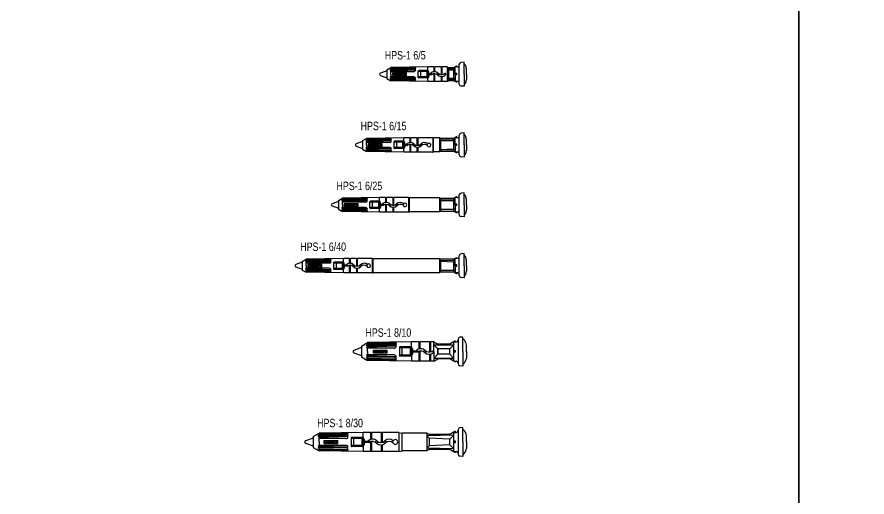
# Model space of a CAD drawing. Header units: millimetres. Extents: x 296 to 4896, y 152 to 3333.
# Drawn here: x 2972.1 to 3324, y 2368.2 to 2567.1 of the extents above; entities that cross this region are included whole.
import ezdxf

# ---------------------------------------------------------------- set-up
doc = ezdxf.new("R2010")
doc.units = ezdxf.units.MM
for name, color, linetype in [('2', 3, 'Continuous'), ('3', 4, 'Continuous'), ('5', 2, 'Continuous')]:
    doc.layers.add(name, color=color, linetype=linetype)
doc.styles.get("Standard").update_dxf_attribs({"font": 'arial.ttf'})

# ---------------------------------------------------------------- blocks, each defined once
blk = doc.blocks.new('HPS-1 6-5')
at = {"layer": '2'}
for p, q in [((-3, -4.09), (-3, 4.09)), ((-1, 5), (-2.27, 4.89)), ((-1, 0), (-1, 5)), ((-33, 1.8), (-31.39, 2.73)), ((-33, 1.8), (-33, -1.8)), ((-31.39, 2.05), (-31.71, 1.8)), ((-21.86, 1.8), (-31.71, 1.8)), ((-31.39, 2.52), (-31.58, 2.4)), ((-21.73, 2.4), (-31.58, 2.4)), ((-31.39, 1.3), (-31.58, 1.05)), ((-21.92, 1.05), (-31.58, 1.05)), ((-16, 3), (-31.39, 2.73)), ((-31.39, 2.52), (-31.39, 2.73)), ((-21, 2.72), (-31.39, 2.52)), ((-31.39, 2.05), (-31.39, 2.4)), ((-31.39, 2.05), (-21, 2.29)), ((-31.39, 1.3), (-31.39, 1.8)), ((-21, 1.65), (-31.39, 1.3)), ((-31.39, 0), (-31.39, 1.05)), ((-31.39, 0), (-31.39, -1.05)), ((-20, -1.3), (-20, 1.3)), ((-16.2, 1.5), (-19.8, 1.5)), ((-16.2, 1.1), (-19.8, 1.1)), ((-19, 1.1), (-19, -1.1)), ((-16.5, 1.1), (-16.5, -1.1)), ((-13.52, 3), (-16, 3)), ((-16, 1.47), (-16, 3)), ((-16, 0), (-16, 0.9)), ((-16, 0), (-16, -0.9)), ((-15.6, 0), (-15.6, 0.9)), ((-15.6, 0), (-15.6, -0.9)), ((-14.53, 0.2), (-15.4, 0.2)), ((-15.1, 0.2), (-15.1, -0.2)), ((-13.52, 3), (-13.52, 0.99)), ((-13.52, 0.18), (-13.52, -3)), ((-10.52, 3), (-13.08, 3)), ((-13.08, 0.99), (-13.08, 3)), ((-13.08, -3), (-13.08, 0.19)), ((-10.52, 3), (-10.52, -0.19)), ((-8, 3), (-10.08, 3)), ((-10.08, -0.18), (-10.08, 3)), ((-8, 3), (-8, -3)), ((-8, 3), (-7.48, 2.7)), ((-4.7, 2.12), (-8, 2.12)), ((-8, 2.12), (-7.48, 1.67)), ((-7.48, 2.7), (-7.48, 2.12)), ((-5.22, 2.7), (-7.48, 2.7)), ((-5.22, 1.67), (-7.48, 1.67)), ((-7.48, 1.67), (-7.48, -1.67)), ((-4.18, 3.3), (-5.22, 2.7)), ((-5.22, 2.12), (-5.22, 2.7)), ((-4.7, 2.12), (-5.22, 1.67)), ((-5.22, -1.67), (-5.22, 1.67)), ((-4.7, 0), (-4.7, 3)), ((-3.8, 3), (-4.7, 3)), ((-4, 0.3), (-4.7, 0.3)), ((-4.7, 0), (-4.7, -3)), ((-4, 3.3), (-4.18, 3.3)), ((-4.18, -0.3), (-4.18, 0.3)), ((-4, 3), (-4, 3.3)), ((-4, -0.3), (-4, 0.3)), ((-1, 0), (-1, -5)), ((-33, -1.8), (-31.39, -2.73)), ((-21.86, -1.8), (-31.71, -1.8)), ((-31.39, -2.05), (-31.71, -1.8)), ((-21.92, -1.05), (-31.58, -1.05)), ((-31.39, -1.3), (-31.58, -1.05)), ((-21.73, -2.4), (-31.58, -2.4)), ((-31.39, -2.52), (-31.58, -2.4)), ((-31.39, -1.3), (-31.39, -1.8)), ((-21, -1.65), (-31.39, -1.3)), ((-31.39, -2.05), (-21, -2.29)), ((-31.39, -2.05), (-31.39, -2.4)), ((-21, -2.72), (-31.39, -2.52)), ((-31.39, -2.52), (-31.39, -2.73)), ((-16, -3), (-31.39, -2.73)), ((-16.2, -1.1), (-19.8, -1.1)), ((-16.2, -1.5), (-19.8, -1.5)), ((-16, -3), (-16, -1.47)), ((-13.52, -3), (-16, -3)), ((-14.53, -0.2), (-15.4, -0.2)), ((-10.52, -3), (-13.08, -3)), ((-10.52, -0.99), (-10.52, -3)), ((-10.08, -3), (-10.08, -0.99)), ((-8, -3), (-10.08, -3)), ((-8, -2.12), (-7.48, -1.67)), ((-8, -2.12), (-4.7, -2.12)), ((-8, -3), (-7.48, -2.7)), ((-7.48, -1.67), (-5.22, -1.67)), ((-7.48, -2.12), (-7.48, -2.7)), ((-5.22, -2.7), (-7.48, -2.7)), ((-4.7, -2.12), (-5.22, -1.67)), ((-5.22, -2.7), (-5.22, -2.12)), ((-4.18, -3.3), (-5.22, -2.7)), ((-4, -0.3), (-4.7, -0.3)), ((-3.8, -3), (-4.7, -3)), ((-4, -3.3), (-4.18, -3.3)), ((-4, -3), (-4, -3.3)), ((-1, -5), (-2.27, -4.89))]:
    blk.add_line(p, q, dxfattribs=at)
for centre, radius, start, end in [((-3.8, 3.8), 0.8, 270, 360), ((-2.2, 4.09), 0.8, 95, 180), ((-21.92, 2.05), 1, 269.9998, 336.4498), ((-21.86, 2.8), 1, 270, 329.1833), ((-21.73, 3.4), 1, 270, 316.8774), ((-19.8, 1.3), 0.2, 90, 270), ((-16.2, 0.9), 0.6, 0, 90), ((-16.2, 0.9), 0.2, 0, 90), ((-15.4, 0.4), 0.2, 180, 270), ((-15.06, 0.4), 0.2, 270, 318.1897), ((-13.27, -1.2), 2.2, 45.5847, 138.1897), ((-14.53, 0), 0.2, 54.9032, 90), ((-13.27, -1.8), 2, 45.568, 125.0968), ((-13.27, 1.8), 2, 234.9032, 244.1581), ((-13.3, 3.2), 0.3, 221.8103, 318.1897), ((-13.27, 1.8), 2, 295.8419, 314.4153), ((-10.33, -1.2), 2.2, 131.9162, 134.4153), ((-10.33, 1.8), 2, 225.5847, 309.4678), ((-10.33, -1.8), 2, 115.8419, 134.4153), ((-10.3, 3.2), 0.3, 221.8103, 318.1897), ((-8.86, 0.02), 0.312, 321.1226, 129.468), ((-21.92, -2.05), 1, 23.5502, 90.0002), ((-21.86, -2.8), 1, 30.8167, 90), ((-21.73, -3.4), 1, 43.1226, 90), ((-19.8, -1.3), 0.2, 90, 270), ((-16.2, -0.9), 0.6, 270, 0), ((-16.2, -0.9), 0.2, 270, 0), ((-15.4, -0.4), 0.2, 90, 180), ((-14.53, 0), 0.2, 270, 305.0968), ((-13.3, -3.2), 0.3, 41.8103, 138.1897), ((-10.33, 1.2), 2.2, 225.5998, 321.1229), ((-13.27, 1.2), 2.2, 311.9162, 314.4153), ((-10.3, -3.2), 0.3, 41.8103, 138.1897), ((-3.8, -3.8), 0.8, 0, 90), ((-2.2, -4.09), 0.8, 180, 265)]:
    blk.add_arc(centre, radius, start, end, dxfattribs=at)
at = {"layer": '3'}
for p, q in [((-30.57, -0.6), (-30.57, 0.63)), ((-30.57, 0.63), (-24.89, 0.63)), ((-30.37, -0.39), (-30.37, 0.42)), ((-30.37, 0.42), (-29.98, 0.42)), ((-29.98, 0.18), (-29.98, 0.42)), ((-29.98, 0.18), (-29.17, 0.18)), ((-29.17, 0.42), (-28.79, 0.42)), ((-29.17, 0.18), (-29.17, 0.42)), ((-28.79, -0.39), (-28.79, 0.42)), ((-28.67, 0.42), (-28.28, 0.42)), ((-28.67, -0.39), (-28.67, 0.42)), ((-28.28, -0.39), (-28.28, 0.42)), ((-28.16, 0.42), (-27.78, 0.42)), ((-28.16, -0.39), (-28.16, 0.42)), ((-27.78, -0.06), (-27.78, 0.42)), ((-27.27, 0.42), (-25.6, 0.42)), ((-27.27, 0.09), (-27.27, 0.42)), ((-27.27, 0.09), (-26.63, 0.09)), ((-26.63, -0.39), (-26.63, 0.09)), ((-26.24, -0.39), (-26.24, 0.09)), ((-26.24, 0.09), (-25.6, 0.09)), ((-25.6, 0.09), (-25.6, 0.42)), ((-25.48, 0.42), (-25.09, 0.42)), ((-25.48, -0.39), (-25.48, 0.42)), ((-25.09, -0.39), (-25.09, 0.42)), ((-24.89, -0.6), (-24.89, 0.63)), ((-30.57, -0.6), (-24.89, -0.6)), ((-30.37, -0.39), (-29.98, -0.39)), ((-29.98, -0.39), (-29.98, -0.15)), ((-29.98, -0.15), (-29.17, -0.15)), ((-29.17, -0.15), (-29.17, -0.39)), ((-29.17, -0.39), (-28.79, -0.39)), ((-28.67, -0.39), (-28.28, -0.39)), ((-28.16, -0.39), (-27.01, -0.39)), ((-27.01, -0.06), (-27.78, -0.06)), ((-27.01, -0.39), (-27.01, -0.06)), ((-26.63, -0.39), (-26.24, -0.39)), ((-25.48, -0.39), (-25.09, -0.39))]:
    blk.add_line(p, q, dxfattribs=at)
at = {"layer": '5'}
for p, q in [((-33, 1.44), (-35.67, 0.47)), ((0, 0), (0, 2.19)), ((0, 0), (0, -2.19)), ((-35.67, -0.47), (-33, -1.44))]:
    blk.add_line(p, q, dxfattribs=at)
for centre, radius, start, end in [((-1.22, 3.47), 0.783, 22.0944, 73.9376), ((-9.76, 0), 10, 12.6669, 22.0944), ((-35.5, 0), 0.5, 110, 250), ((-9.76, 0), 10, 337.9056, 347.3331), ((-1.22, -3.47), 0.783, 286.0624, 337.9056)]:
    blk.add_arc(centre, radius, start, end, dxfattribs=at)
blk = doc.blocks.new('HPS-1 6-15')
at = {"layer": '2'}
for p, q in [((-3, -4.09), (-3, 4.09)), ((-1, 5), (-2.27, 4.89)), ((-1, 0), (-1, 5)), ((-43, 1.8), (-41.39, 2.73)), ((-43, 1.8), (-43, -1.8)), ((-41.39, 2.05), (-41.71, 1.8)), ((-31.86, 1.8), (-41.71, 1.8)), ((-41.39, 2.52), (-41.58, 2.4)), ((-31.73, 2.4), (-41.58, 2.4)), ((-41.39, 1.3), (-41.58, 1.05)), ((-31.92, 1.05), (-41.58, 1.05)), ((-26, 3), (-41.39, 2.73)), ((-41.39, 2.52), (-41.39, 2.73)), ((-31, 2.72), (-41.39, 2.52)), ((-41.39, 2.05), (-41.39, 2.4)), ((-41.39, 2.05), (-31, 2.29)), ((-41.39, 1.3), (-41.39, 1.8)), ((-31, 1.65), (-41.39, 1.3)), ((-41.39, 0), (-41.39, 1.05)), ((-41.39, 0), (-41.39, -1.05)), ((-30, -1.3), (-30, 1.3)), ((-26.2, 1.5), (-29.8, 1.5)), ((-26.2, 1.1), (-29.8, 1.1)), ((-29, 1.1), (-29, -1.1)), ((-26.5, 1.1), (-26.5, -1.1)), ((-26, 1.47), (-26, 3)), ((-23.52, 3), (-26, 3)), ((-26, 0), (-26, 0.9)), ((-26, 0), (-26, -0.9)), ((-25.6, 0), (-25.6, 0.9)), ((-25.6, 0), (-25.6, -0.9)), ((-24.53, 0.2), (-25.4, 0.2)), ((-25.1, 0.2), (-25.1, -0.2)), ((-23.52, 3), (-23.52, 0.99)), ((-23.52, 0.18), (-23.52, -3)), ((-23.08, 0.99), (-23.08, 3)), ((-20.52, 3), (-23.08, 3)), ((-23.08, -3), (-23.08, 0.19)), ((-20.52, 3), (-20.52, -0.19)), ((-20.08, -0.18), (-20.08, 3)), ((-14, 3), (-20.08, 3)), ((-14, 3), (-13.66, 2.91)), ((-14, 3), (-14, -3)), ((-13.63, -2.9), (-13.63, 2.9)), ((-11.17, 2.9), (-13.59, 2.9)), ((-10.83, 2.7), (-11.17, 2.9)), ((-11.17, 2.9), (-11.17, -2.9)), ((-4.7, 2.12), (-11, 1.98)), ((-11, 1.98), (-10.83, 1.84)), ((-10.83, 2.7), (-10.83, 1.98)), ((-5.22, 2.7), (-10.83, 2.7)), ((-10.83, 1.84), (-5.22, 1.67)), ((-10.83, 1.84), (-10.83, -1.84)), ((-4.18, 3.3), (-5.22, 2.7)), ((-5.22, 2.11), (-5.22, 2.7)), ((-4.7, 2.12), (-5.22, 1.67)), ((-5.22, -1.67), (-5.22, 1.67)), ((-3.8, 3), (-4.7, 3)), ((-4.7, 0), (-4.7, 3)), ((-4, 0.3), (-4.7, 0.3)), ((-4.7, 0), (-4.7, -3)), ((-4, 3.3), (-4.18, 3.3)), ((-4.18, -0.3), (-4.18, 0.3)), ((-4, 3), (-4, 3.3)), ((-4, -0.3), (-4, 0.3)), ((-1, 0), (-1, -5)), ((-43, -1.8), (-41.39, -2.73)), ((-41.39, -2.05), (-41.71, -1.8)), ((-31.86, -1.8), (-41.71, -1.8)), ((-41.39, -1.3), (-41.58, -1.05)), ((-31.92, -1.05), (-41.58, -1.05)), ((-41.39, -2.52), (-41.58, -2.4)), ((-31.73, -2.4), (-41.58, -2.4)), ((-31, -1.65), (-41.39, -1.3)), ((-41.39, -1.3), (-41.39, -1.8)), ((-41.39, -2.05), (-41.39, -2.4)), ((-41.39, -2.05), (-31, -2.29)), ((-41.39, -2.52), (-41.39, -2.73)), ((-31, -2.72), (-41.39, -2.52)), ((-26, -3), (-41.39, -2.73)), ((-26.2, -1.1), (-29.8, -1.1)), ((-26.2, -1.5), (-29.8, -1.5)), ((-26, -3), (-26, -1.47)), ((-23.52, -3), (-26, -3)), ((-24.53, -0.2), (-25.4, -0.2)), ((-20.52, -3), (-23.08, -3)), ((-20.52, -0.99), (-20.52, -3)), ((-20.08, -3), (-20.08, -0.99)), ((-14.04, -3), (-20.08, -3)), ((-13.96, -2.99), (-13.66, -2.91)), ((-11.17, -2.9), (-13.59, -2.9)), ((-10.83, -2.7), (-11.17, -2.9)), ((-11, -1.98), (-10.83, -1.84)), ((-4.7, -2.12), (-11, -1.98)), ((-10.83, -1.84), (-5.22, -1.67)), ((-10.83, -1.99), (-10.83, -2.7)), ((-5.22, -2.7), (-10.83, -2.7)), ((-4.7, -2.12), (-5.22, -1.67)), ((-5.22, -2.7), (-5.22, -2.11)), ((-4.18, -3.3), (-5.22, -2.7)), ((-4, -0.3), (-4.7, -0.3)), ((-3.8, -3), (-4.7, -3)), ((-4, -3.3), (-4.18, -3.3)), ((-4, -3), (-4, -3.3)), ((-1, -5), (-2.27, -4.89))]:
    blk.add_line(p, q, dxfattribs=at)
for centre, radius, start, end in [((-3.8, 3.8), 0.8, 270, 360), ((-2.2, 4.09), 0.8, 95, 180), ((-31.92, 2.05), 1, 269.9998, 336.4498), ((-31.86, 2.8), 1, 270, 329.1833), ((-31.73, 3.4), 1, 270, 316.8774), ((-29.8, 1.3), 0.2, 90, 270), ((-26.2, 0.9), 0.6, 0, 90), ((-26.2, 0.9), 0.2, 0, 90), ((-25.4, 0.4), 0.2, 180, 270), ((-25.06, 0.4), 0.2, 270, 318.1897), ((-23.27, -1.2), 2.2, 45.5847, 138.1897), ((-24.53, 0), 0.2, 54.9032, 90), ((-23.27, -1.8), 2, 45.568, 125.0968), ((-23.27, 1.8), 2, 234.9032, 244.1581), ((-23.3, 3.2), 0.3, 221.8103, 318.1897), ((-23.27, 1.8), 2, 295.8419, 314.4153), ((-20.33, -1.2), 2.2, 131.9162, 134.4153), ((-20.33, 1.8), 2, 225.5847, 314.4153), ((-20.33, -1.8), 2, 115.8419, 134.4153), ((-20.3, 3.2), 0.3, 221.8103, 318.1897), ((-20.33, -1.8), 2, 45.6433, 64.1581), ((-17.39, -1.2), 2.2, 51.8251, 134.4153), ((-20.33, -1.2), 2.2, 46.0043, 48.0838), ((-17.39, 1.8), 2, 225.1232, 244.1581), ((-17.39, -1.8), 2, 54.5234, 134.4153), ((-17.39, 1.8), 2, 295.8419, 305.4766), ((-15.5, 0), 0.75, 193.2025, 166.7975), ((-13.59, 3.2), 0.3, 255, 270), ((-31.92, -2.05), 1, 23.5502, 90.0002), ((-31.86, -2.8), 1, 30.8167, 90), ((-31.73, -3.4), 1, 43.1226, 90), ((-29.8, -1.3), 0.2, 90, 270), ((-26.2, -0.9), 0.2, 270, 0), ((-26.2, -0.9), 0.6, 270, 0), ((-25.4, -0.4), 0.2, 90, 180), ((-24.53, 0), 0.2, 270, 305.0968), ((-23.3, -3.2), 0.3, 41.8103, 138.1897), ((-20.33, 1.2), 2.2, 225.5998, 314.4153), ((-23.27, 1.2), 2.2, 311.9162, 314.4153), ((-20.3, -3.2), 0.3, 41.8103, 138.1897), ((-17.39, 1.2), 2.2, 225.5314, 228.0838), ((-14.04, -2.7), 0.3, 270, 285), ((-13.59, -3.2), 0.3, 90, 105), ((-3.8, -3.8), 0.8, 0, 90), ((-2.2, -4.09), 0.8, 180, 265)]:
    blk.add_arc(centre, radius, start, end, dxfattribs=at)
at = {"layer": '3'}
for p, q in [((-40.57, -0.6), (-40.57, 0.63)), ((-40.57, 0.63), (-34.89, 0.63)), ((-40.37, -0.39), (-40.37, 0.42)), ((-40.37, 0.42), (-39.98, 0.42)), ((-39.98, 0.18), (-39.98, 0.42)), ((-39.98, 0.18), (-39.17, 0.18)), ((-39.17, 0.42), (-38.79, 0.42)), ((-39.17, 0.18), (-39.17, 0.42)), ((-38.79, -0.39), (-38.79, 0.42)), ((-38.67, 0.42), (-38.28, 0.42)), ((-38.67, -0.39), (-38.67, 0.42)), ((-38.28, -0.39), (-38.28, 0.42)), ((-38.16, 0.42), (-37.78, 0.42)), ((-38.16, -0.39), (-38.16, 0.42)), ((-37.78, -0.06), (-37.78, 0.42)), ((-37.27, 0.42), (-35.6, 0.42)), ((-37.27, 0.09), (-37.27, 0.42)), ((-37.27, 0.09), (-36.63, 0.09)), ((-36.63, -0.39), (-36.63, 0.09)), ((-36.24, -0.39), (-36.24, 0.09)), ((-36.24, 0.09), (-35.6, 0.09)), ((-35.6, 0.09), (-35.6, 0.42)), ((-35.48, 0.42), (-35.09, 0.42)), ((-35.48, -0.39), (-35.48, 0.42)), ((-35.09, -0.39), (-35.09, 0.42)), ((-34.89, -0.6), (-34.89, 0.63)), ((-40.57, -0.6), (-34.89, -0.6)), ((-40.37, -0.39), (-39.98, -0.39)), ((-39.98, -0.39), (-39.98, -0.15)), ((-39.98, -0.15), (-39.17, -0.15)), ((-39.17, -0.15), (-39.17, -0.39)), ((-39.17, -0.39), (-38.79, -0.39)), ((-38.67, -0.39), (-38.28, -0.39)), ((-38.16, -0.39), (-37.01, -0.39)), ((-37.01, -0.06), (-37.78, -0.06)), ((-37.01, -0.39), (-37.01, -0.06)), ((-36.63, -0.39), (-36.24, -0.39)), ((-35.48, -0.39), (-35.09, -0.39))]:
    blk.add_line(p, q, dxfattribs=at)
at = {"layer": '5'}
for p, q in [((-43, 1.44), (-45.67, 0.47)), ((0, 0), (0, 2.19)), ((0, 0), (0, -2.19)), ((-45.67, -0.47), (-43, -1.44))]:
    blk.add_line(p, q, dxfattribs=at)
for centre, radius, start, end in [((-1.22, 3.47), 0.783, 22.0944, 73.9376), ((-9.76, 0), 10, 12.6669, 22.0944), ((-45.5, 0), 0.5, 110, 250), ((-9.76, 0), 10, 337.9056, 347.3331), ((-1.22, -3.47), 0.783, 286.0624, 337.9056)]:
    blk.add_arc(centre, radius, start, end, dxfattribs=at)
blk = doc.blocks.new('HPS-1 6-25')
at = {"layer": '2'}
for p, q in [((-3, -4.09), (-3, 4.09)), ((-1, 5), (-2.27, 4.89)), ((-1, 0), (-1, 5)), ((-53, 1.8), (-51.39, 2.73)), ((-53, 1.8), (-53, -1.8)), ((-51.39, 2.05), (-51.71, 1.8)), ((-41.86, 1.8), (-51.71, 1.8)), ((-51.39, 2.52), (-51.58, 2.4)), ((-41.73, 2.4), (-51.58, 2.4)), ((-51.39, 1.3), (-51.58, 1.05)), ((-41.92, 1.05), (-51.58, 1.05)), ((-36, 3), (-51.39, 2.73)), ((-51.39, 2.52), (-51.39, 2.73)), ((-41, 2.72), (-51.39, 2.52)), ((-51.39, 2.05), (-51.39, 2.4)), ((-51.39, 2.05), (-41, 2.29)), ((-51.39, 1.3), (-51.39, 1.8)), ((-41, 1.65), (-51.39, 1.3)), ((-51.39, 0), (-51.39, 1.05)), ((-51.39, 0), (-51.39, -1.05)), ((-40, -1.3), (-40, 1.3)), ((-36.2, 1.5), (-39.8, 1.5)), ((-36.2, 1.1), (-39.8, 1.1)), ((-39, 1.1), (-39, -1.1)), ((-36.5, 1.1), (-36.5, -1.1)), ((-33.52, 3), (-36, 3)), ((-36, 1.47), (-36, 3)), ((-36, 0), (-36, 0.9)), ((-36, 0), (-36, -0.9)), ((-35.6, 0), (-35.6, 0.9)), ((-35.6, 0), (-35.6, -0.9)), ((-34.53, 0.2), (-35.4, 0.2)), ((-35.1, 0.2), (-35.1, -0.2)), ((-33.52, 3), (-33.52, 0.99)), ((-33.52, 0.18), (-33.52, -3)), ((-30.52, 3), (-33.08, 3)), ((-33.08, 0.99), (-33.08, 3)), ((-33.08, -3), (-33.08, 0.19)), ((-30.52, 3), (-30.52, -0.19)), ((-24, 3), (-30.08, 3)), ((-30.08, -0.18), (-30.08, 3)), ((-24, 3), (-24, -3)), ((-24, 3), (-23.66, 2.91)), ((-23.63, -2.9), (-23.63, 2.9)), ((-11.17, 2.9), (-23.59, 2.9)), ((-10.83, 2.7), (-11.17, 2.9)), ((-11.17, 2.9), (-11.17, -2.9)), ((-4.7, 2.12), (-11, 1.98)), ((-11, 1.98), (-10.83, 1.84)), ((-5.22, 2.7), (-10.83, 2.7)), ((-10.83, 2.7), (-10.83, 1.98)), ((-10.83, 1.84), (-10.83, -1.84)), ((-10.83, 1.84), (-5.22, 1.67)), ((-4.18, 3.3), (-5.22, 2.7)), ((-5.22, 2.11), (-5.22, 2.7)), ((-4.7, 2.12), (-5.22, 1.67)), ((-5.22, -1.67), (-5.22, 1.67)), ((-4.7, 0), (-4.7, 3)), ((-3.8, 3), (-4.7, 3)), ((-4, 0.3), (-4.7, 0.3)), ((-4.7, 0), (-4.7, -3)), ((-4, 3.3), (-4.18, 3.3)), ((-4.18, -0.3), (-4.18, 0.3)), ((-4, 3), (-4, 3.3)), ((-4, -0.3), (-4, 0.3)), ((-1, 0), (-1, -5)), ((-53, -1.8), (-51.39, -2.73)), ((-41.86, -1.8), (-51.71, -1.8)), ((-51.39, -2.05), (-51.71, -1.8)), ((-41.92, -1.05), (-51.58, -1.05)), ((-51.39, -1.3), (-51.58, -1.05)), ((-41.73, -2.4), (-51.58, -2.4)), ((-51.39, -2.52), (-51.58, -2.4)), ((-51.39, -1.3), (-51.39, -1.8)), ((-41, -1.65), (-51.39, -1.3)), ((-51.39, -2.05), (-41, -2.29)), ((-51.39, -2.05), (-51.39, -2.4)), ((-41, -2.72), (-51.39, -2.52)), ((-51.39, -2.52), (-51.39, -2.73)), ((-36, -3), (-51.39, -2.73)), ((-36.2, -1.1), (-39.8, -1.1)), ((-36.2, -1.5), (-39.8, -1.5)), ((-36, -3), (-36, -1.47)), ((-33.52, -3), (-36, -3)), ((-34.53, -0.2), (-35.4, -0.2)), ((-30.52, -3), (-33.08, -3)), ((-30.52, -0.99), (-30.52, -3)), ((-30.08, -3), (-30.08, -0.99)), ((-24.04, -3), (-30.08, -3)), ((-23.96, -2.99), (-23.66, -2.91)), ((-11.17, -2.9), (-23.59, -2.9)), ((-10.83, -2.7), (-11.17, -2.9)), ((-11, -1.98), (-10.83, -1.84)), ((-4.7, -2.12), (-11, -1.98)), ((-10.83, -1.84), (-5.22, -1.67)), ((-10.83, -1.99), (-10.83, -2.7)), ((-5.22, -2.7), (-10.83, -2.7)), ((-4.7, -2.12), (-5.22, -1.67)), ((-5.22, -2.7), (-5.22, -2.11)), ((-4.18, -3.3), (-5.22, -2.7)), ((-4, -0.3), (-4.7, -0.3)), ((-3.8, -3), (-4.7, -3)), ((-4, -3.3), (-4.18, -3.3)), ((-4, -3), (-4, -3.3)), ((-1, -5), (-2.27, -4.89))]:
    blk.add_line(p, q, dxfattribs=at)
for centre, radius, start, end in [((-3.8, 3.8), 0.8, 270, 360), ((-2.2, 4.09), 0.8, 95, 180), ((-41.92, 2.05), 1, 269.9998, 336.4498), ((-41.86, 2.8), 1, 270, 329.1833), ((-41.73, 3.4), 1, 270, 316.8774), ((-39.8, 1.3), 0.2, 90, 270), ((-36.2, 0.9), 0.6, 0, 90), ((-36.2, 0.9), 0.2, 0, 90), ((-35.4, 0.4), 0.2, 180, 270), ((-35.06, 0.4), 0.2, 270, 318.1897), ((-33.27, -1.2), 2.2, 45.5847, 138.1897), ((-34.53, 0), 0.2, 54.9032, 90), ((-33.27, -1.8), 2, 45.568, 125.0968), ((-33.27, 1.8), 2, 234.9032, 244.1581), ((-33.3, 3.2), 0.3, 221.8103, 318.1897), ((-33.27, 1.8), 2, 295.8419, 314.4153), ((-30.33, -1.2), 2.2, 131.9162, 134.4153), ((-30.33, 1.8), 2, 225.5847, 314.4153), ((-30.3, 3.2), 0.3, 221.8103, 318.1897), ((-27.39, -1.2), 2.2, 51.8251, 134.4153), ((-30.33, -1.2), 2.2, 46.0043, 48.0838), ((-27.39, 1.8), 2, 225.1232, 244.1581), ((-27.39, -1.8), 2, 54.5234, 134.4153), ((-27.39, 1.8), 2, 295.8419, 305.4766), ((-25.5, 0), 0.75, 193.2025, 166.7975), ((-41.92, -2.05), 1, 23.5502, 90.0002), ((-41.86, -2.8), 1, 30.8167, 90), ((-41.73, -3.4), 1, 43.1226, 90), ((-39.8, -1.3), 0.2, 90, 270), ((-36.2, -0.9), 0.6, 270, 0), ((-36.2, -0.9), 0.2, 270, 0), ((-35.4, -0.4), 0.2, 90, 180), ((-34.53, 0), 0.2, 270, 305.0968), ((-33.3, -3.2), 0.3, 41.8103, 138.1897), ((-30.33, 1.2), 2.2, 225.5998, 314.4153), ((-33.27, 1.2), 2.2, 311.9162, 314.4153), ((-30.33, -1.8), 2, 115.8419, 134.4153), ((-30.3, -3.2), 0.3, 41.8103, 138.1897), ((-30.33, -1.8), 2, 45.6433, 64.1581), ((-27.39, 1.2), 2.2, 225.5314, 228.0838), ((-3.8, -3.8), 0.8, 0, 90), ((-2.2, -4.09), 0.8, 180, 265)]:
    blk.add_arc(centre, radius, start, end, dxfattribs=at)
at = {"layer": '3'}
for p, q in [((-50.57, -0.6), (-50.57, 0.63)), ((-50.57, 0.63), (-44.89, 0.63)), ((-50.37, -0.39), (-50.37, 0.42)), ((-50.37, 0.42), (-49.98, 0.42)), ((-49.98, 0.18), (-49.98, 0.42)), ((-49.98, 0.18), (-49.17, 0.18)), ((-49.17, 0.42), (-48.79, 0.42)), ((-49.17, 0.18), (-49.17, 0.42)), ((-48.79, -0.39), (-48.79, 0.42)), ((-48.67, 0.42), (-48.28, 0.42)), ((-48.67, -0.39), (-48.67, 0.42)), ((-48.28, -0.39), (-48.28, 0.42)), ((-48.16, 0.42), (-47.78, 0.42)), ((-48.16, -0.39), (-48.16, 0.42)), ((-47.78, -0.06), (-47.78, 0.42)), ((-47.27, 0.42), (-45.6, 0.42)), ((-47.27, 0.09), (-47.27, 0.42)), ((-47.27, 0.09), (-46.63, 0.09)), ((-46.63, -0.39), (-46.63, 0.09)), ((-46.24, -0.39), (-46.24, 0.09)), ((-46.24, 0.09), (-45.6, 0.09)), ((-45.6, 0.09), (-45.6, 0.42)), ((-45.48, 0.42), (-45.09, 0.42)), ((-45.48, -0.39), (-45.48, 0.42)), ((-45.09, -0.39), (-45.09, 0.42)), ((-44.89, -0.6), (-44.89, 0.63)), ((-50.57, -0.6), (-44.89, -0.6)), ((-50.37, -0.39), (-49.98, -0.39)), ((-49.98, -0.39), (-49.98, -0.15)), ((-49.98, -0.15), (-49.17, -0.15)), ((-49.17, -0.15), (-49.17, -0.39)), ((-49.17, -0.39), (-48.79, -0.39)), ((-48.67, -0.39), (-48.28, -0.39)), ((-48.16, -0.39), (-47.01, -0.39)), ((-47.01, -0.06), (-47.78, -0.06)), ((-47.01, -0.39), (-47.01, -0.06)), ((-46.63, -0.39), (-46.24, -0.39)), ((-45.48, -0.39), (-45.09, -0.39))]:
    blk.add_line(p, q, dxfattribs=at)
at = {"layer": '5'}
for p, q in [((-53, 1.44), (-55.67, 0.47)), ((0, 0), (0, 2.19)), ((0, 0), (0, -2.19)), ((-55.67, -0.47), (-53, -1.44))]:
    blk.add_line(p, q, dxfattribs=at)
for centre, radius, start, end in [((-1.22, 3.47), 0.783, 22.0944, 73.9376), ((-9.76, 0), 10, 12.6669, 22.0944), ((-55.5, 0), 0.5, 110, 250), ((-9.76, 0), 10, 337.9056, 347.3331), ((-1.22, -3.47), 0.783, 286.0624, 337.9056)]:
    blk.add_arc(centre, radius, start, end, dxfattribs=at)
blk = doc.blocks.new('HPS-1 6-40')
at = {"layer": '2'}
for p, q in [((-3, -4.09), (-3, 4.09)), ((-1, 5), (-2.27, 4.89)), ((-1, 0), (-1, 5)), ((-68, 1.8), (-66.39, 2.73)), ((-68, 1.8), (-68, -1.8)), ((-66.39, 2.05), (-66.71, 1.8)), ((-56.86, 1.8), (-66.71, 1.8)), ((-66.39, 2.52), (-66.58, 2.4)), ((-56.73, 2.4), (-66.58, 2.4)), ((-66.39, 1.3), (-66.58, 1.05)), ((-56.92, 1.05), (-66.58, 1.05)), ((-51, 3), (-66.39, 2.73)), ((-66.39, 2.52), (-66.39, 2.73)), ((-56, 2.72), (-66.39, 2.52)), ((-66.39, 2.05), (-66.39, 2.4)), ((-66.39, 2.05), (-56, 2.29)), ((-66.39, 1.3), (-66.39, 1.8)), ((-56, 1.65), (-66.39, 1.3)), ((-66.39, 0), (-66.39, 1.05)), ((-66.39, 0), (-66.39, -1.05)), ((-55, -1.3), (-55, 1.3)), ((-51.2, 1.5), (-54.8, 1.5)), ((-51.2, 1.1), (-54.8, 1.1)), ((-54, 1.1), (-54, -1.1)), ((-51.5, 1.1), (-51.5, -1.1)), ((-51, 1.47), (-51, 3)), ((-48.52, 3), (-51, 3)), ((-51, 0), (-51, 0.9)), ((-51, 0), (-51, -0.9)), ((-50.6, 0), (-50.6, 0.9)), ((-50.6, 0), (-50.6, -0.9)), ((-49.53, 0.2), (-50.4, 0.2)), ((-50.1, 0.2), (-50.1, -0.2)), ((-48.52, 3), (-48.52, 0.99)), ((-48.52, 0.18), (-48.52, -3)), ((-48.08, 0.99), (-48.08, 3)), ((-45.52, 3), (-48.08, 3)), ((-48.08, -3), (-48.08, 0.19)), ((-45.52, 3), (-45.52, -0.19)), ((-45.08, -0.18), (-45.08, 3)), ((-39, 3), (-45.08, 3)), ((-39, 3), (-38.66, 2.91)), ((-39, 3), (-39, -3)), ((-38.63, -2.9), (-38.63, 2.9)), ((-11.17, 2.9), (-38.59, 2.9)), ((-10.83, 2.7), (-11.17, 2.9)), ((-11.17, 2.9), (-11.17, -2.9)), ((-4.7, 2.12), (-11, 1.98)), ((-11, 1.98), (-10.83, 1.84)), ((-10.83, 2.7), (-10.83, 1.98)), ((-5.22, 2.7), (-10.83, 2.7)), ((-10.83, 1.84), (-5.22, 1.67)), ((-10.83, 1.84), (-10.83, -1.84)), ((-4.18, 3.3), (-5.22, 2.7)), ((-5.22, 2.11), (-5.22, 2.7)), ((-4.7, 2.12), (-5.22, 1.67)), ((-5.22, -1.67), (-5.22, 1.67)), ((-3.8, 3), (-4.7, 3)), ((-4.7, 0), (-4.7, 3)), ((-4, 0.3), (-4.7, 0.3)), ((-4.7, 0), (-4.7, -3)), ((-4, 3.3), (-4.18, 3.3)), ((-4.18, -0.3), (-4.18, 0.3)), ((-4, 3), (-4, 3.3)), ((-4, -0.3), (-4, 0.3)), ((-1, 0), (-1, -5)), ((-68, -1.8), (-66.39, -2.73)), ((-66.39, -2.05), (-66.71, -1.8)), ((-56.86, -1.8), (-66.71, -1.8)), ((-66.39, -1.3), (-66.58, -1.05)), ((-56.92, -1.05), (-66.58, -1.05)), ((-66.39, -2.52), (-66.58, -2.4)), ((-56.73, -2.4), (-66.58, -2.4)), ((-56, -1.65), (-66.39, -1.3)), ((-66.39, -1.3), (-66.39, -1.8)), ((-66.39, -2.05), (-66.39, -2.4)), ((-66.39, -2.05), (-56, -2.29)), ((-66.39, -2.52), (-66.39, -2.73)), ((-56, -2.72), (-66.39, -2.52)), ((-51, -3), (-66.39, -2.73)), ((-51.2, -1.1), (-54.8, -1.1)), ((-51.2, -1.5), (-54.8, -1.5)), ((-51, -3), (-51, -1.47)), ((-48.52, -3), (-51, -3)), ((-49.53, -0.2), (-50.4, -0.2)), ((-45.52, -3), (-48.08, -3)), ((-45.52, -0.99), (-45.52, -3)), ((-45.08, -3), (-45.08, -0.99)), ((-39.04, -3), (-45.08, -3)), ((-38.96, -2.99), (-38.66, -2.91)), ((-11.17, -2.9), (-38.59, -2.9)), ((-10.83, -2.7), (-11.17, -2.9)), ((-11, -1.98), (-10.83, -1.84)), ((-4.7, -2.12), (-11, -1.98)), ((-10.83, -1.84), (-5.22, -1.67)), ((-10.83, -1.99), (-10.83, -2.7)), ((-5.22, -2.7), (-10.83, -2.7)), ((-4.7, -2.12), (-5.22, -1.67)), ((-5.22, -2.7), (-5.22, -2.11)), ((-4.18, -3.3), (-5.22, -2.7)), ((-4, -0.3), (-4.7, -0.3)), ((-3.8, -3), (-4.7, -3)), ((-4, -3.3), (-4.18, -3.3)), ((-4, -3), (-4, -3.3)), ((-1, -5), (-2.27, -4.89))]:
    blk.add_line(p, q, dxfattribs=at)
for centre, radius, start, end in [((-3.8, 3.8), 0.8, 270, 360), ((-2.2, 4.09), 0.8, 95, 180), ((-56.92, 2.05), 1, 269.9998, 336.4498), ((-56.86, 2.8), 1, 270, 329.1833), ((-56.73, 3.4), 1, 270, 316.8774), ((-54.8, 1.3), 0.2, 90, 270), ((-51.2, 0.9), 0.6, 0, 90), ((-51.2, 0.9), 0.2, 0, 90), ((-50.4, 0.4), 0.2, 180, 270), ((-50.06, 0.4), 0.2, 270, 318.1897), ((-48.27, -1.2), 2.2, 45.5847, 138.1897), ((-49.53, 0), 0.2, 54.9032, 90), ((-48.27, -1.8), 2, 45.568, 125.0968), ((-48.27, 1.8), 2, 234.9032, 244.1581), ((-48.3, 3.2), 0.3, 221.8103, 318.1897), ((-48.27, 1.8), 2, 295.8419, 314.4153), ((-45.33, -1.2), 2.2, 131.9162, 134.4153), ((-45.33, 1.8), 2, 225.5847, 314.4153), ((-45.3, 3.2), 0.3, 221.8103, 318.1897), ((-42.39, -1.2), 2.2, 51.8251, 134.4153), ((-45.33, -1.2), 2.2, 46.0043, 48.0838), ((-42.39, 1.8), 2, 225.1232, 244.1581), ((-42.39, -1.8), 2, 54.5234, 134.4153), ((-42.39, 1.8), 2, 295.8419, 305.4766), ((-40.5, 0), 0.75, 193.2025, 166.7975), ((-56.92, -2.05), 1, 23.5502, 90.0002), ((-56.86, -2.8), 1, 30.8167, 90), ((-56.73, -3.4), 1, 43.1226, 90), ((-54.8, -1.3), 0.2, 90, 270), ((-51.2, -0.9), 0.2, 270, 0), ((-51.2, -0.9), 0.6, 270, 0), ((-50.4, -0.4), 0.2, 90, 180), ((-49.53, 0), 0.2, 270, 305.0968), ((-48.3, -3.2), 0.3, 41.8103, 138.1897), ((-45.33, 1.2), 2.2, 225.5998, 314.4153), ((-48.27, 1.2), 2.2, 311.9162, 314.4153), ((-45.33, -1.8), 2, 115.8419, 134.4153), ((-45.3, -3.2), 0.3, 41.8103, 138.1897), ((-45.33, -1.8), 2, 45.6433, 64.1581), ((-42.39, 1.2), 2.2, 225.5314, 228.0838), ((-3.8, -3.8), 0.8, 0, 90), ((-2.2, -4.09), 0.8, 180, 265)]:
    blk.add_arc(centre, radius, start, end, dxfattribs=at)
at = {"layer": '3'}
for p, q in [((-65.57, -0.6), (-65.57, 0.63)), ((-65.57, 0.63), (-59.89, 0.63)), ((-65.37, -0.39), (-65.37, 0.42)), ((-65.37, 0.42), (-64.98, 0.42)), ((-64.98, 0.18), (-64.98, 0.42)), ((-64.98, 0.18), (-64.17, 0.18)), ((-64.17, 0.42), (-63.79, 0.42)), ((-64.17, 0.18), (-64.17, 0.42)), ((-63.79, -0.39), (-63.79, 0.42)), ((-63.67, 0.42), (-63.28, 0.42)), ((-63.67, -0.39), (-63.67, 0.42)), ((-63.28, -0.39), (-63.28, 0.42)), ((-63.16, 0.42), (-62.78, 0.42)), ((-63.16, -0.39), (-63.16, 0.42)), ((-62.78, -0.06), (-62.78, 0.42)), ((-62.27, 0.42), (-60.6, 0.42)), ((-62.27, 0.09), (-62.27, 0.42)), ((-62.27, 0.09), (-61.63, 0.09)), ((-61.63, -0.39), (-61.63, 0.09)), ((-61.24, -0.39), (-61.24, 0.09)), ((-61.24, 0.09), (-60.6, 0.09)), ((-60.6, 0.09), (-60.6, 0.42)), ((-60.48, 0.42), (-60.09, 0.42)), ((-60.48, -0.39), (-60.48, 0.42)), ((-60.09, -0.39), (-60.09, 0.42)), ((-59.89, -0.6), (-59.89, 0.63)), ((-65.57, -0.6), (-59.89, -0.6)), ((-65.37, -0.39), (-64.98, -0.39)), ((-64.98, -0.39), (-64.98, -0.15)), ((-64.98, -0.15), (-64.17, -0.15)), ((-64.17, -0.15), (-64.17, -0.39)), ((-64.17, -0.39), (-63.79, -0.39)), ((-63.67, -0.39), (-63.28, -0.39)), ((-63.16, -0.39), (-62.01, -0.39)), ((-62.01, -0.06), (-62.78, -0.06)), ((-62.01, -0.39), (-62.01, -0.06)), ((-61.63, -0.39), (-61.24, -0.39)), ((-60.48, -0.39), (-60.09, -0.39))]:
    blk.add_line(p, q, dxfattribs=at)
at = {"layer": '5'}
for p, q in [((-68, 1.44), (-70.67, 0.47)), ((0, 0), (0, 2.19)), ((0, 0), (0, -2.19)), ((-70.67, -0.47), (-68, -1.44))]:
    blk.add_line(p, q, dxfattribs=at)
for centre, radius, start, end in [((-1.22, 3.47), 0.783, 22.0944, 73.9376), ((-9.76, 0), 10, 12.6669, 22.0944), ((-70.5, 0), 0.5, 110, 250), ((-9.76, 0), 10, 337.9056, 347.3331), ((-1.22, -3.47), 0.783, 286.0624, 337.9056)]:
    blk.add_arc(centre, radius, start, end, dxfattribs=at)
blk = doc.blocks.new('HPS-1 8-10')
at = {"layer": '2'}
for p, q in [((-43.5, 2.25), (-41.02, 3.68)), ((-22.8, 4), (-41.02, 3.68)), ((-41.02, 3.41), (-41.02, 3.68)), ((-29, 3.63), (-41.02, 3.41)), ((-22.8, 1.79), (-22.8, 4)), ((-19.72, 4), (-22.8, 4)), ((-19.72, 4), (-19.72, 1.02)), ((-15.32, 4), (-19.28, 4)), ((-19.28, 4), (-19.28, 1.12)), ((-15.32, 4), (-15.32, -0.19)), ((-14.88, 4), (-14.88, -0.12)), ((-13.5, 4), (-14.88, 4)), ((-13.5, 0), (-13.5, 4)), ((-13.5, 4), (-11.85, 3.05)), ((-4.78, 4.3), (-6.95, 3.05)), ((-5.3, -4), (-5.3, 4)), ((-5.3, 4), (-4.3, 4)), ((-4.5, 4.3), (-4.78, 4.3)), ((-4.5, 4), (-4.5, 4.3)), ((-3.5, 5.09), (-3.5, -5.09)), ((-1.5, 6), (-2.77, 5.89)), ((-1.5, 0), (-1.5, 6)), ((-43.5, 2.25), (-43.5, -2.25)), ((-41.02, 2.79), (-41.52, 2.4)), ((-29.94, 2.4), (-41.52, 2.4)), ((-41.02, 3.41), (-41.35, 3.2)), ((-29.82, 3.2), (-41.35, 3.2)), ((-41.02, 1.82), (-41.35, 1.4)), ((-29.98, 1.4), (-41.35, 1.4)), ((-41.02, 2.79), (-41.02, 3.2)), ((-41.02, 2.79), (-29, 3.06)), ((-41.02, 1.82), (-41.02, 2.4)), ((-29, 2.21), (-41.02, 1.82)), ((-41.02, 0), (-41.02, 1.4)), ((-41.02, 0), (-41.02, -1.4)), ((-27.8, 1.7), (-27.8, -1.7)), ((-23.2, 1.9), (-27.6, 1.9)), ((-23.2, 1.5), (-27.6, 1.5)), ((-26.8, 1.5), (-26.8, -1.5)), ((-23.29, 1.5), (-23.29, -1.5)), ((-22.8, 1.1), (-22.8, -1.1)), ((-22.4, 1.1), (-22.4, 0)), ((-22.4, 0), (-22.4, -1.1)), ((-20.35, 0.2), (-22, 0.2)), ((-21.5, 0.2), (-21.5, -0.2)), ((-19.72, 0.06), (-19.72, -4)), ((-19.28, 0.17), (-19.28, -4)), ((-13.5, 2.83), (-5.3, 2.83)), ((-13.5, 2.83), (-11.85, 1.14)), ((-13.5, 0), (-13.5, -4)), ((-11.85, 3.05), (-11.85, 2.83)), ((-6.95, 3.05), (-11.85, 3.05)), ((-11.85, 1.14), (-11.85, -1.14)), ((-6.95, 1.14), (-11.85, 1.14)), ((-11.85, -1.14), (-11.85, 1.14)), ((-6.95, 2.79), (-6.95, 3.05)), ((-5.3, 2.83), (-6.95, 1.14)), ((-6.95, -1.14), (-6.95, 1.14)), ((-4.5, 0.3), (-5.3, 0.3)), ((-4.78, -0.3), (-4.78, 0.3)), ((-4.5, -0.3), (-4.5, 0.3)), ((-1.5, 0), (-1.5, -6)), ((-43.5, -2.25), (-41.02, -3.68)), ((-29.94, -2.4), (-41.52, -2.4)), ((-41.02, -2.79), (-41.52, -2.4)), ((-29.98, -1.4), (-41.35, -1.4)), ((-41.02, -1.82), (-41.35, -1.4)), ((-29.82, -3.2), (-41.35, -3.2)), ((-41.02, -3.41), (-41.35, -3.2)), ((-41.02, -1.82), (-41.02, -2.4)), ((-29, -2.21), (-41.02, -1.82)), ((-41.02, -2.79), (-41.02, -3.2)), ((-41.02, -2.79), (-29, -3.06)), ((-41.02, -3.41), (-41.02, -3.68)), ((-29, -3.63), (-41.02, -3.41)), ((-23.2, -1.5), (-27.6, -1.5)), ((-23.2, -1.9), (-27.6, -1.9)), ((-22.8, -1.79), (-22.8, -4)), ((-20.35, -0.2), (-22, -0.2)), ((-15.32, -1.14), (-15.32, -4)), ((-14.88, -1.08), (-14.88, -4)), ((-13.5, -2.83), (-11.85, -1.14)), ((-5.3, -2.83), (-13.5, -2.83)), ((-13.5, -4), (-11.85, -3.05)), ((-6.95, -1.14), (-11.85, -1.14)), ((-11.85, -2.83), (-11.85, -3.05)), ((-6.95, -3.05), (-11.85, -3.05)), ((-5.3, -2.83), (-6.95, -1.14)), ((-6.95, -3.05), (-6.95, -2.79)), ((-4.78, -4.3), (-6.95, -3.05)), ((-4.5, -0.3), (-5.3, -0.3)), ((-22.8, -4), (-41.02, -3.68)), ((-19.72, -4), (-22.8, -4)), ((-15.32, -4), (-19.28, -4)), ((-13.5, -4), (-14.88, -4)), ((-5.3, -4), (-4.28, -4)), ((-4.5, -4.3), (-4.78, -4.3)), ((-4.5, -4), (-4.5, -4.3)), ((-1.5, -6), (-2.77, -5.89))]:
    blk.add_line(p, q, dxfattribs=at)
for centre, radius, start, end in [((-29.82, 4.2), 1, 270, 325.3034), ((-19.5, 4.2), 0.3, 221.8103, 318.1897), ((-15.1, 4.2), 0.3, 221.8103, 318.1897), ((-4.3, 4.8), 0.8, 270, 0), ((-2.7, 5.09), 0.8, 95, 180), ((-29.98, 2.4), 1, 269.9986, 349.3356), ((-29.94, 3.4), 1, 269.9995, 340.2004), ((-27.6, 1.7), 0.2, 90, 270), ((-23.2, 1.1), 0.8, 0, 90), ((-23.2, 1.1), 0.4, 0, 90), ((-22, 0.6), 0.4, 180, 270), ((-21.1, 0.6), 0.4, 270, 316.8953), ((-18.91, -1.45), 2.6, 46.8677, 136.8953), ((-20.35, -0.2), 0.4, 58.9973, 90), ((-18.91, -2.2), 2.4, 46.8664, 121.0027), ((-18.91, 2.2), 2.4, 238.9973, 246.4435), ((-18.91, 2.2), 2.4, 293.5565, 312.0869), ((-15.49, -1.45), 2.6, 131.0837, 134.0768), ((-15.49, 2.2), 2.4, 226.9066, 297.2353), ((-14.2, -0.31), 0.42, 306.2933, 117.2353), ((-29.98, -2.4), 1, 10.6644, 90.0014), ((-29.94, -3.4), 1, 19.7996, 90.0005), ((-29.82, -4.2), 1, 34.6966, 90), ((-27.6, -1.7), 0.2, 90, 180), ((-27.6, -1.7), 0.2, 180, 270), ((-23.2, -1.1), 0.4, 270, 0), ((-23.2, -1.1), 0.8, 270, 0), ((-22, -0.6), 0.4, 90, 180), ((-20.35, 0.2), 0.4, 270, 301.0027), ((-15.49, 1.45), 2.6, 226.9049, 306.2933), ((-18.91, 1.45), 2.6, 311.0837, 317.2299), ((-15.49, -2.2), 2.4, 113.5565, 128.9462), ((-19.5, -4.2), 0.3, 41.8103, 138.1897), ((-15.1, -4.2), 0.3, 41.8103, 138.1897), ((-4.3, -4.8), 0.8, 0, 90), ((-2.7, -5.09), 0.8, 180, 265)]:
    blk.add_arc(centre, radius, start, end, dxfattribs=at)
at = {"layer": '3'}
for p, q in [((-38.51, -0.6), (-38.51, 0.63)), ((-38.51, 0.63), (-32.82, 0.63)), ((-38.3, -0.39), (-38.3, 0.42)), ((-38.3, 0.42), (-37.92, 0.42)), ((-37.92, 0.18), (-37.92, 0.42)), ((-37.92, 0.18), (-37.1, 0.18)), ((-37.1, 0.42), (-36.72, 0.42)), ((-37.1, 0.18), (-37.1, 0.42)), ((-36.72, -0.39), (-36.72, 0.42)), ((-36.6, 0.42), (-36.22, 0.42)), ((-36.6, -0.39), (-36.6, 0.42)), ((-36.22, -0.39), (-36.22, 0.42)), ((-36.1, 0.42), (-35.71, 0.42)), ((-36.1, -0.39), (-36.1, 0.42)), ((-35.71, -0.06), (-35.71, 0.42)), ((-35.21, 0.42), (-33.53, 0.42)), ((-35.21, 0.09), (-35.21, 0.42)), ((-35.21, 0.09), (-34.56, 0.09)), ((-34.56, -0.39), (-34.56, 0.09)), ((-34.18, -0.39), (-34.18, 0.09)), ((-34.18, 0.09), (-33.53, 0.09)), ((-33.53, 0.09), (-33.53, 0.42)), ((-33.41, 0.42), (-33.03, 0.42)), ((-33.41, -0.39), (-33.41, 0.42)), ((-33.03, -0.39), (-33.03, 0.42)), ((-32.82, -0.6), (-32.82, 0.63)), ((-38.51, -0.6), (-32.82, -0.6)), ((-38.3, -0.39), (-37.92, -0.39)), ((-37.92, -0.39), (-37.92, -0.15)), ((-37.92, -0.15), (-37.1, -0.15)), ((-37.1, -0.15), (-37.1, -0.39)), ((-37.1, -0.39), (-36.72, -0.39)), ((-36.6, -0.39), (-36.22, -0.39)), ((-36.1, -0.39), (-34.95, -0.39)), ((-34.95, -0.06), (-35.71, -0.06)), ((-34.95, -0.39), (-34.95, -0.06)), ((-34.56, -0.39), (-34.18, -0.39)), ((-33.41, -0.39), (-33.03, -0.39))]:
    blk.add_line(p, q, dxfattribs=at)
at = {"layer": '5'}
for p, q in [((-43.5, 1.62), (-46.67, 0.47)), ((0, 0), (0, 2.69)), ((0, 0), (0, -2.69)), ((-46.67, -0.47), (-43.5, -1.62))]:
    blk.add_line(p, q, dxfattribs=at)
for centre, radius, start, end in [((-1.35, 4.35), 0.647, 27.7354, 103.1618), ((-9.63, 0), 10, 15.6215, 27.7354), ((-46.5, 0), 0.5, 110, 250), ((-9.63, 0), 10, 332.2646, 344.3785), ((-1.35, -4.35), 0.647, 256.8382, 332.2646)]:
    blk.add_arc(centre, radius, start, end, dxfattribs=at)
blk = doc.blocks.new('HPS-1 8-30')
at = {"layer": '2'}
for p, q in [((-63.5, 2.25), (-61.02, 3.68)), ((-42.8, 4), (-61.02, 3.68)), ((-61.02, 3.41), (-61.02, 3.68)), ((-49, 3.63), (-61.02, 3.41)), ((-39.72, 4), (-42.8, 4)), ((-42.8, 1.79), (-42.8, 4)), ((-39.72, 4), (-39.72, 1.02)), ((-39.28, 4), (-39.28, 1.12)), ((-35.32, 4), (-39.28, 4)), ((-35.32, 4), (-35.32, -0.19)), ((-28, 4), (-34.88, 4)), ((-34.88, 4), (-34.88, -0.12)), ((-28, 4), (-28.04, -4)), ((-28, 4), (-26.69, 3.65)), ((-16.5, 3.65), (-26.69, 3.65)), ((-26.69, -3.65), (-26.69, 3.65)), ((-15.46, 3.05), (-16.5, 3.65)), ((-16.5, 3.65), (-16.5, -3.65)), ((-4.78, 4.3), (-7.14, 2.94)), ((-5.3, 4), (-4.3, 4)), ((-5.3, -4), (-5.3, 4)), ((-4.5, 4.3), (-4.78, 4.3)), ((-4.5, 4), (-4.5, 4.3)), ((-3.5, 5.09), (-3.5, -5.09)), ((-1.5, 6), (-2.77, 5.89)), ((-1.5, 0), (-1.5, 6)), ((-63.5, 2.25), (-63.5, -2.25)), ((-61.02, 2.79), (-61.52, 2.4)), ((-49.94, 2.4), (-61.52, 2.4)), ((-61.02, 3.41), (-61.35, 3.2)), ((-49.82, 3.2), (-61.35, 3.2)), ((-61.02, 1.82), (-61.35, 1.4)), ((-49.98, 1.4), (-61.35, 1.4)), ((-61.02, 2.79), (-61.02, 3.2)), ((-61.02, 2.79), (-49, 3.06)), ((-61.02, 1.82), (-61.02, 2.4)), ((-49, 2.21), (-61.02, 1.82)), ((-61.02, 0), (-61.02, 1.4)), ((-61.02, 0), (-61.02, -1.4)), ((-47.8, 1.7), (-47.8, -1.7)), ((-43.2, 1.9), (-47.6, 1.9)), ((-43.2, 1.5), (-47.6, 1.5)), ((-46.8, 1.5), (-46.8, -1.5)), ((-43.29, 1.5), (-43.29, -1.5)), ((-42.8, 1.1), (-42.8, -1.1)), ((-42.4, 1.1), (-42.4, 0)), ((-42.4, 0), (-42.4, -1.1)), ((-40.35, 0.2), (-42, 0.2)), ((-41.5, 0.2), (-41.5, -0.2)), ((-39.72, 0.06), (-39.72, -4)), ((-39.28, 0.17), (-39.28, -4)), ((-5.3, 2.83), (-16.5, 2.58)), ((-15.46, 1.63), (-16.5, 2.58)), ((-6.95, 3.05), (-15.46, 3.05)), ((-15.46, 3.05), (-15.46, 2.6)), ((-6.95, 1.14), (-15.46, 1.63)), ((-15.46, 1.63), (-15.46, -1.63)), ((-6.95, 2.79), (-6.95, 3.05)), ((-5.3, 2.83), (-6.95, 1.14)), ((-6.95, -1.14), (-6.95, 1.14)), ((-4.5, 0.3), (-5.3, 0.3)), ((-4.78, -0.3), (-4.78, 0.3)), ((-4.5, -0.3), (-4.5, 0.3)), ((-1.5, 0), (-1.5, -6)), ((-63.5, -2.25), (-61.02, -3.68)), ((-61.02, -2.79), (-61.52, -2.4)), ((-49.94, -2.4), (-61.52, -2.4)), ((-61.02, -1.82), (-61.35, -1.4)), ((-49.98, -1.4), (-61.35, -1.4)), ((-61.02, -3.41), (-61.35, -3.2)), ((-49.82, -3.2), (-61.35, -3.2)), ((-49, -2.21), (-61.02, -1.82)), ((-61.02, -1.82), (-61.02, -2.4)), ((-61.02, -2.79), (-49, -3.06)), ((-61.02, -2.79), (-61.02, -3.2)), ((-49, -3.63), (-61.02, -3.41)), ((-61.02, -3.41), (-61.02, -3.68)), ((-43.2, -1.5), (-47.6, -1.5)), ((-43.2, -1.9), (-47.6, -1.9)), ((-42.8, -1.79), (-42.8, -4)), ((-40.35, -0.2), (-42, -0.2)), ((-35.32, -1.14), (-35.32, -4)), ((-34.88, -1.08), (-34.88, -4)), ((-15.46, -1.63), (-16.5, -2.58)), ((-5.3, -2.83), (-16.5, -2.58)), ((-15.46, -3.05), (-16.5, -3.65)), ((-6.95, -1.14), (-15.46, -1.63)), ((-15.46, -2.6), (-15.46, -3.05)), ((-6.95, -3.05), (-15.46, -3.05)), ((-5.3, -2.83), (-6.95, -1.14)), ((-6.95, -3.05), (-6.95, -2.79)), ((-4.78, -4.3), (-6.95, -3.05)), ((-4.5, -0.3), (-5.3, -0.3)), ((-42.8, -4), (-61.02, -3.68)), ((-39.72, -4), (-42.8, -4)), ((-35.32, -4), (-39.28, -4)), ((-28.04, -4), (-34.88, -4)), ((-28, -4), (-26.69, -3.65)), ((-16.5, -3.65), (-26.69, -3.65)), ((-5.3, -4), (-4.28, -4)), ((-4.5, -4.3), (-4.78, -4.3)), ((-4.5, -4), (-4.5, -4.3)), ((-1.5, -6), (-2.77, -5.89))]:
    blk.add_line(p, q, dxfattribs=at)
for centre, radius, start, end in [((-49.82, 4.2), 1, 270, 325.3034), ((-39.5, 4.2), 0.3, 221.8103, 318.1897), ((-35.1, 4.2), 0.3, 221.8103, 318.1897), ((-4.3, 4.8), 0.8, 270, 0), ((-2.7, 5.09), 0.8, 95, 180), ((-49.98, 2.4), 1, 269.9986, 349.3356), ((-49.94, 3.4), 1, 269.9995, 340.2004), ((-47.6, 1.7), 0.2, 90, 270), ((-43.2, 1.1), 0.8, 0, 90), ((-43.2, 1.1), 0.4, 0, 90), ((-42, 0.6), 0.4, 180, 270), ((-41.1, 0.6), 0.4, 270, 316.8953), ((-38.91, -1.45), 2.6, 46.8677, 136.8953), ((-40.35, -0.2), 0.4, 58.9973, 90), ((-38.91, -2.2), 2.4, 46.8664, 121.0027), ((-38.91, 2.2), 2.4, 238.9973, 246.4435), ((-38.91, 2.2), 2.4, 293.5565, 312.0869), ((-35.49, -1.45), 2.6, 131.0837, 134.0768), ((-35.49, 2.2), 2.4, 226.9066, 313.0934), ((-35.49, -2.2), 2.4, 113.5565, 128.9462), ((-35.49, -2.2), 2.4, 46.8864, 66.4435), ((-32.07, -1.45), 2.6, 48.8158, 133.1323), ((-35.49, -1.45), 2.6, 46.8864, 48.9163), ((-32.07, 2.2), 2.4, 226.8664, 246.4435), ((-32.07, -2.2), 2.4, 43.849, 133.1336), ((-32.07, 2.2), 2.4, 293.5565, 315.3045), ((-29.5, 0), 1, 212.5052, 149.5524), ((-49.98, -2.4), 1, 10.6644, 90.0014), ((-49.94, -3.4), 1, 19.7996, 90.0005), ((-49.82, -4.2), 1, 34.6966, 90), ((-47.6, -1.7), 0.2, 90, 180), ((-47.6, -1.7), 0.2, 180, 270), ((-43.2, -1.1), 0.8, 270, 0), ((-43.2, -1.1), 0.4, 270, 0), ((-42, -0.6), 0.4, 90, 180), ((-40.35, 0.2), 0.4, 270, 301.0027), ((-35.49, 1.45), 2.6, 226.9049, 313.0951), ((-38.91, 1.45), 2.6, 311.0837, 317.2299), ((-32.07, 1.45), 2.6, 226.8864, 228.9163), ((-39.5, -4.2), 0.3, 41.8103, 138.1897), ((-35.1, -4.2), 0.3, 41.8103, 138.1897), ((-4.3, -4.8), 0.8, 0, 90), ((-2.7, -5.09), 0.8, 180, 265)]:
    blk.add_arc(centre, radius, start, end, dxfattribs=at)
at = {"layer": '3'}
for p, q in [((-58.99, -0.6), (-58.99, 0.63)), ((-58.99, 0.63), (-53.31, 0.63)), ((-58.79, -0.39), (-58.79, 0.42)), ((-58.79, 0.42), (-58.4, 0.42)), ((-58.4, 0.18), (-58.4, 0.42)), ((-58.4, 0.18), (-57.59, 0.18)), ((-57.59, 0.42), (-57.2, 0.42)), ((-57.59, 0.18), (-57.59, 0.42)), ((-57.2, -0.39), (-57.2, 0.42)), ((-57.09, 0.42), (-56.7, 0.42)), ((-57.09, -0.39), (-57.09, 0.42)), ((-56.7, -0.39), (-56.7, 0.42)), ((-56.58, 0.42), (-56.2, 0.42)), ((-56.58, -0.39), (-56.58, 0.42)), ((-56.2, -0.06), (-56.2, 0.42)), ((-55.69, 0.42), (-54.02, 0.42)), ((-55.69, 0.09), (-55.69, 0.42)), ((-55.69, 0.09), (-55.05, 0.09)), ((-55.05, -0.39), (-55.05, 0.09)), ((-54.66, -0.39), (-54.66, 0.09)), ((-54.66, 0.09), (-54.02, 0.09)), ((-54.02, 0.09), (-54.02, 0.42)), ((-53.9, 0.42), (-53.51, 0.42)), ((-53.9, -0.39), (-53.9, 0.42)), ((-53.51, -0.39), (-53.51, 0.42)), ((-53.31, -0.6), (-53.31, 0.63)), ((-58.99, -0.6), (-53.31, -0.6)), ((-58.79, -0.39), (-58.4, -0.39)), ((-58.4, -0.39), (-58.4, -0.15)), ((-58.4, -0.15), (-57.59, -0.15)), ((-57.59, -0.15), (-57.59, -0.39)), ((-57.59, -0.39), (-57.2, -0.39)), ((-57.09, -0.39), (-56.7, -0.39)), ((-56.58, -0.39), (-55.43, -0.39)), ((-55.43, -0.06), (-56.2, -0.06)), ((-55.43, -0.39), (-55.43, -0.06)), ((-55.05, -0.39), (-54.66, -0.39)), ((-53.9, -0.39), (-53.51, -0.39))]:
    blk.add_line(p, q, dxfattribs=at)
at = {"layer": '5'}
for p, q in [((-63.5, 1.62), (-66.67, 0.47)), ((0, 0), (0, 2.69)), ((0, 0), (0, -2.69)), ((-66.67, -0.47), (-63.5, -1.62))]:
    blk.add_line(p, q, dxfattribs=at)
for centre, radius, start, end in [((-1.35, 4.35), 0.647, 27.7354, 103.1618), ((-9.63, 0), 10, 15.6215, 27.7354), ((-66.5, 0), 0.5, 110, 250), ((-9.63, 0), 10, 332.2646, 344.3785), ((-1.35, -4.35), 0.647, 256.8382, 332.2646)]:
    blk.add_arc(centre, radius, start, end, dxfattribs=at)

msp = doc.modelspace()

# ---------------------------------------------------------------- linework, layer by layer
at = {"color": 18, "true_color": 0x000000}
for points in [[(3295.77, 2201.55), (3895.77, 2201.55), (3895.77, 3133.26), (3295.77, 3133.26)], [(2894.01, 2201.55), (3295.77, 2201.55), (3295.77, 2731.34), (2894.01, 2731.34)]]:
    msp.add_lwpolyline(points, close=True, dxfattribs=at)

# ---------------------------------------------------------------- block references
for name, p in [('HPS-1 6-5', (3158.17, 2543.37)), ('HPS-1 6-15', (3158.17, 2514.07)), ('HPS-1 6-25', (3158.17, 2489.25)), ('HPS-1 6-40', (3158.17, 2464.04)), ('HPS-1 8-10', (3158.17, 2428.49)), ('HPS-1 8-30', (3158.17, 2391.02))]:
    msp.add_blockref(name, p)

# ---------------------------------------------------------------- texts
at = {"layer": '3', "width": 0.75}
for s, p in [('HPS-1 6/5', (3124.33, 2549.48)), ('HPS-1 6/15', (3114.33, 2520.18)), ('HPS-1 6/25', (3104.33, 2495.36)), ('HPS-1 6/40', (3089.33, 2470.15)), ('HPS-1 8/10', (3116.33, 2434.6)), ('HPS-1 8/30', (3096.33, 2397.13))]:
    msp.add_text(s, height=3.5, dxfattribs=at).set_placement(p)

doc.saveas('drawing.dxf')
